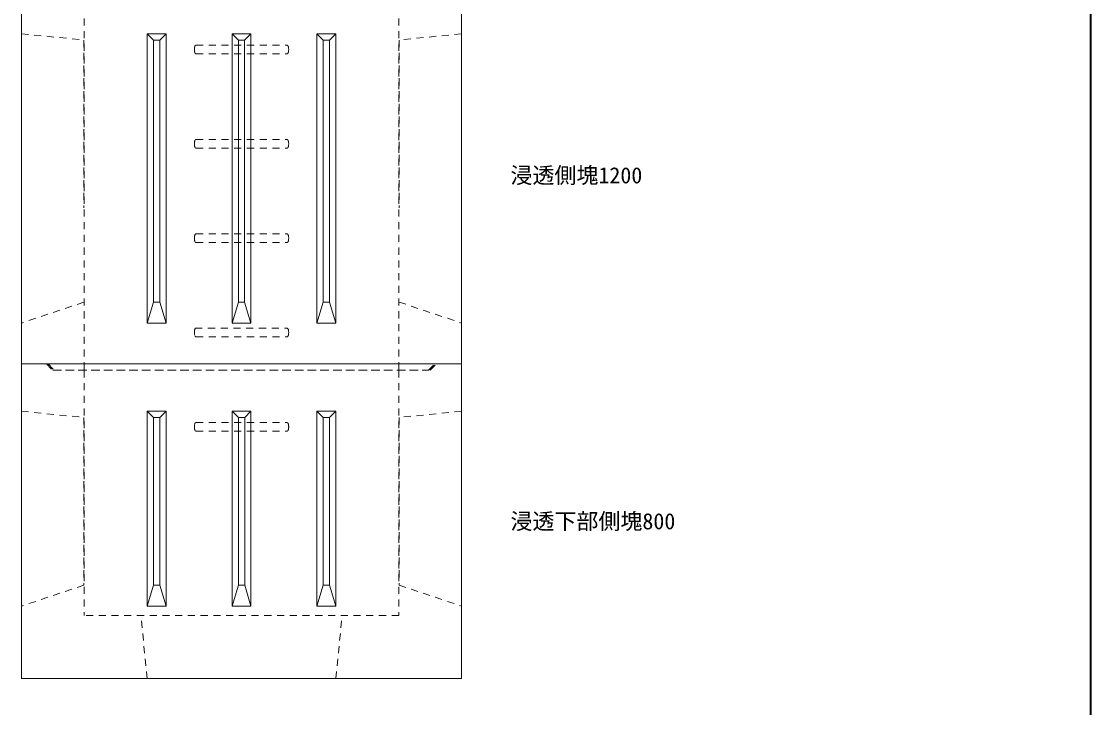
# Model space of a CAD drawing. Units: millimetres at full size, sheet at 1:30; details may follow other scales. Extents: x 19038 to 49388, y -43687 to -27642.
# Drawn here: x 45688 to 49088, y -40457 to -38275 of the extents above; entities that cross this region are included whole.
import ezdxf
from ezdxf.enums import TextEntityAlignment as Align

# ---------------------------------------------------------------- set-up
doc = ezdxf.new("R2010")
doc.units = ezdxf.units.MM
doc.header["$LTSCALE"] = 30
doc.linetypes.add('USER1', pattern=[1.35, 0.75, -0.6])
for name, color, linetype, lineweight in [('0_2', 7, 'Continuous', 9), ('図枠', 7, 'Continuous', 5), ('寸法線', 7, 'Continuous', 9), ('本体', 2, 'Continuous', 13)]:
    doc.layers.add(name, color=color, linetype=linetype, lineweight=lineweight)
doc.styles.add('ＭＳ ゴシック', font='')
doc.styles.get('ＭＳ ゴシック').set_extended_font_data('MS Gothic')

msp = doc.modelspace()

# ---------------------------------------------------------------- linework, layer by layer
at = {"layer": '0_2', "linetype": 'USER1'}
for p, q in [((45687.99, -38314.68), (45886.99, -38334.71)), ((47087.99, -38314.68), (46888.99, -38334.71)), ((45886.99, -38334.71), (45886.99, -38867.9)), ((46243.24, -38351.18), (46532.75, -38351.18)), ((46888.99, -38334.71), (46889, -38867.68)), ((46243.24, -38378.18), (46532.75, -38378.18)), ((46243.24, -38651.18), (46532.75, -38651.18)), ((46243.24, -38678.18), (46532.75, -38678.18)), ((46243.24, -38951.18), (46532.75, -38951.18)), ((46243.24, -38978.18), (46532.75, -38978.18)), ((45886.99, -39167.9), (45687.99, -39234.68)), ((46889, -39167.68), (47087.99, -39234.68)), ((46240.88, -39251.18), (46532.75, -39251.18)), ((46243.24, -39278.18), (46532.75, -39278.18)), ((45687.99, -39514.68), (45886.99, -39534.71)), ((45886.99, -39534.71), (45886.99, -40067.9)), ((47088, -39514.68), (46889, -39534.71)), ((46889, -39534.71), (46889, -40067.68)), ((46243.24, -39551.18), (46532.75, -39551.18)), ((46243.24, -39578.18), (46532.75, -39578.18)), ((45886.99, -40067.9), (45687.99, -40134.68)), ((46889, -40067.68), (47088, -40134.68))]:
    msp.add_line(p, q, dxfattribs=at)
at = {"layer": '0_2'}
for p, q in [((46087.99, -38314.68), (46147.99, -38314.68)), ((46087.99, -39234.68), (46087.99, -38314.68)), ((46147.99, -38314.68), (46147.99, -39234.68)), ((46357.99, -38314.68), (46417.99, -38314.68)), ((46357.99, -39234.68), (46357.99, -38314.68)), ((46417.99, -38314.68), (46417.99, -39234.68)), ((46627.99, -38314.68), (46687.99, -38314.68)), ((46627.99, -39234.68), (46627.99, -38314.68)), ((46687.99, -38314.68), (46687.99, -39234.68)), ((46107.99, -38334.71), (46127.99, -38334.71)), ((46377.99, -38334.71), (46397.99, -38334.71)), ((46647.99, -38334.71), (46667.99, -38334.71)), ((46087.99, -39234.68), (46107.99, -39167.68)), ((46127.99, -39167.68), (46107.99, -39167.68)), ((46127.99, -39167.68), (46147.99, -39234.68)), ((46357.99, -39234.68), (46377.99, -39167.68)), ((46397.99, -39167.68), (46377.99, -39167.68)), ((46397.99, -39167.68), (46417.99, -39234.68)), ((46627.99, -39234.68), (46647.99, -39167.68)), ((46667.99, -39167.68), (46647.99, -39167.68)), ((46667.99, -39167.68), (46687.99, -39234.68)), ((46147.99, -39234.68), (46087.99, -39234.68)), ((46417.99, -39234.68), (46357.99, -39234.68)), ((46687.99, -39234.68), (46627.99, -39234.68)), ((46087.99, -39514.68), (46147.99, -39514.68)), ((46087.99, -40134.68), (46087.99, -39514.68)), ((46107.99, -39534.71), (46127.99, -39534.71)), ((46147.99, -39514.68), (46147.99, -40134.68)), ((46358, -39514.68), (46418, -39514.68)), ((46358, -40134.68), (46358, -39514.68)), ((46378, -39534.71), (46398, -39534.71)), ((46418, -39514.68), (46418, -40134.68)), ((46627.99, -39514.68), (46687.99, -39514.68)), ((46627.99, -40134.68), (46627.99, -39514.68)), ((46647.99, -39534.71), (46667.99, -39534.71)), ((46687.99, -39514.68), (46687.99, -40134.68)), ((46087.99, -40134.68), (46107.99, -40067.68)), ((46127.99, -40067.68), (46107.99, -40067.68)), ((46127.99, -40067.68), (46147.99, -40134.68)), ((46358, -40134.68), (46378, -40067.68)), ((46398, -40067.68), (46378, -40067.68)), ((46398, -40067.68), (46418, -40134.68)), ((46627.99, -40134.68), (46647.99, -40067.68)), ((46667.99, -40067.68), (46647.99, -40067.68)), ((46667.99, -40067.68), (46687.99, -40134.68)), ((46147.99, -40134.68), (46087.99, -40134.68)), ((46418, -40134.68), (46358, -40134.68)), ((46687.99, -40134.68), (46627.99, -40134.68))]:
    msp.add_line(p, q, dxfattribs=at)
for points in [[(46087.99, -38314.68), (46107.99, -38334.71), (46107.99, -39167.68)], [(46127.99, -39167.68), (46127.99, -38334.71), (46147.99, -38314.68)], [(46357.99, -38314.68), (46377.99, -38334.71), (46377.99, -39167.68)], [(46397.99, -39167.68), (46397.99, -38334.71), (46417.99, -38314.68)], [(46627.99, -38314.68), (46647.99, -38334.71), (46647.99, -39167.68)], [(46667.99, -39167.68), (46667.99, -38334.71), (46687.99, -38314.68)], [(46087.99, -39514.68), (46107.99, -39534.71), (46107.99, -40067.68)], [(46127.99, -40067.68), (46127.99, -39534.71), (46147.99, -39514.68)], [(46358, -39514.68), (46378, -39534.71), (46378, -40067.68)], [(46398, -40067.68), (46398, -39534.71), (46418, -39514.68)], [(46627.99, -39514.68), (46647.99, -39534.71), (46647.99, -40067.68)], [(46667.99, -40067.68), (46667.99, -39534.71), (46687.99, -39514.68)]]:
    msp.add_lwpolyline(points, dxfattribs=at)
at = {"layer": '0_2', "linetype": 'USER1'}
for centre, radius, start, end in [((46243.24, -38354.68), 3.5, 90, 160.18507), ((46532.75, -38354.68), 3.5, 19.81493, 90), ((46270.99, -38364.68), 33, 160.18507, 199.81493), ((46243.24, -38374.68), 3.5, 199.81493, 270), ((46532.75, -38374.68), 3.5, 270, 340.18507), ((46504.99, -38364.68), 33, 340.18507, 19.81493), ((46270.99, -38664.68), 33, 160.18507, 199.81493), ((46243.24, -38654.68), 3.5, 90, 160.18507), ((46532.75, -38654.68), 3.5, 19.81493, 90), ((46504.99, -38664.68), 33, 340.18507, 19.81493), ((46243.24, -38674.68), 3.5, 199.81493, 270), ((46532.75, -38674.68), 3.5, 270, 340.18507), ((46270.99, -38964.68), 33, 160.18507, 199.81493), ((46243.24, -38954.68), 3.5, 90, 160.18507), ((46532.75, -38954.68), 3.5, 19.81493, 90), ((46504.99, -38964.68), 33, 340.18507, 19.81493), ((46243.24, -38974.68), 3.5, 199.81493, 270), ((46532.75, -38974.68), 3.5, 270, 340.18507), ((46270.99, -39264.68), 33, 155.85226, 199.81493), ((46532.75, -39254.68), 3.5, 19.81493, 90), ((46504.99, -39264.68), 33, 340.18507, 19.81493), ((46243.24, -39274.68), 3.5, 199.81493, 270), ((46532.75, -39274.68), 3.5, 270, 340.18507), ((46271, -39564.68), 33, 160.18507, 199.81493), ((46243.24, -39554.68), 3.5, 90, 160.18507), ((46243.24, -39574.68), 3.5, 199.81493, 270), ((46532.75, -39554.68), 3.5, 19.81493, 90), ((46532.75, -39574.68), 3.5, 270, 340.18507), ((46505, -39564.68), 33, 340.18507, 19.81493)]:
    msp.add_arc(centre, radius, start, end, dxfattribs=at)
at = {"layer": '図枠', "lineweight": 40}
msp.add_line((49087.99, -35076.71), (49087.99, -43386.71), dxfattribs=at)
at = {"layer": '本体'}
for p, q in [((45687.99, -38164.68), (45687.99, -39364.68)), ((47087.99, -38164.68), (47087.99, -39364.68)), ((45687.99, -39364.68), (45772.99, -39364.68)), ((45687.99, -39364.68), (45687.99, -40364.68)), ((45687.99, -39364.68), (45768, -39364.68)), ((45687.99, -39364.68), (47088, -39364.68)), ((47002.99, -39364.68), (47087.99, -39364.68)), ((47008, -39364.68), (47088, -39364.68)), ((47088, -39364.68), (47088, -40364.68)), ((45687.99, -40364.68), (47088, -40364.68))]:
    msp.add_line(p, q, dxfattribs=at)
at = {"layer": '本体', "linetype": 'USER1', "lineweight": 9}
for p, q in [((45887.99, -38184.68), (45887.99, -39384.68)), ((46887.99, -38184.68), (46887.99, -39384.68)), ((45768, -39364.68), (45788, -39384.68)), ((45772.99, -39364.68), (45792.99, -39384.68)), ((46983, -39384.68), (47002.99, -39364.68)), ((46988, -39384.68), (47008, -39364.68)), ((45788, -39384.68), (46988, -39384.68)), ((45792.99, -39384.68), (46983, -39384.68)), ((45887.99, -39384.68), (45887.99, -40164.68)), ((46888, -39384.68), (46888, -40164.68)), ((46888, -40164.68), (45887.99, -40164.68)), ((46087.99, -40364.68), (46067.99, -40164.68)), ((46687.99, -40364.68), (46707.99, -40164.68))]:
    msp.add_line(p, q, dxfattribs=at)

# ---------------------------------------------------------------- texts
at = {"layer": '寸法線', "style": 'ＭＳ ゴシック'}
for s, p in [('浸透側塊1200', (47243.13, -38764.68)), ('浸透下部側塊800', (47243.13, -39864.68))]:
    msp.add_text(s, height=51.27, dxfattribs=at).set_placement(p, align=Align.MIDDLE_LEFT)

doc.saveas('drawing.dxf')
